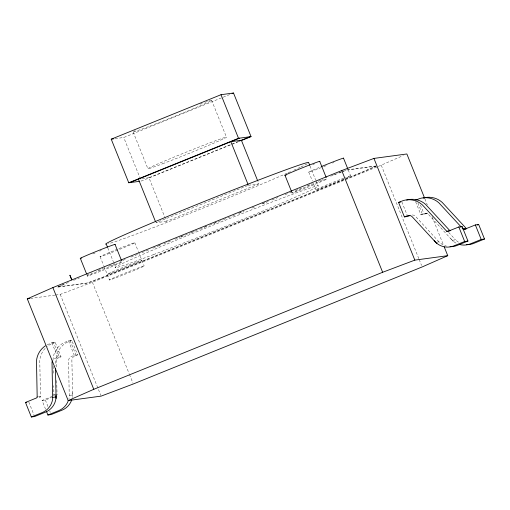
<?xml version="1.0" encoding="UTF-8"?>
<svg xmlns="http://www.w3.org/2000/svg" width="510" height="510" viewBox="0 0 510 510"><rect width="100%" height="100%" fill="white"/><g stroke="black" fill="none" stroke-linecap="round" stroke-linejoin="round"><path stroke-width="0.38" stroke-dasharray="2.55 1.91" d="M53.014 360.168L53.046 359.072A20.228 20.113 82.3 0 1 63.724 342.79L68.455 340.788L71.744 340.342L77.59 354.871L74.702 356.044A4.539 4.513 82.3 0 0 71.878 360.347L72.662 396.582M77.59 354.871L74.294 355.317L71.406 356.49A4.539 4.513 82.3 0 0 68.589 360.793L69.245 396.812A17.098 16.996 82.3 0 1 68.933 398.61M56.769 395.18A1.409 1.396 82.3 0 0 57.018 394.638L57.044 394.491M39.238 397.774L39.755 397.532A1.409 1.396 82.3 0 0 40.456 396.608L38.505 396.729M47.156 344.766L51.892 342.758L55.182 342.312L61.021 356.847L58.134 358.014A4.539 4.513 82.3 0 0 55.316 362.317L55.386 365.479M346.908 177.639L346.921 177.633A18.793 0.491 -21.9 0 0 345.474 177.505M58.542 286.614L60.671 285.676M61.385 285.358L64.942 283.796M57.828 286.926L69.997 281.813M58.612 286.818L87.465 282.923L103.555 276.853L363.534 171.519L376.329 165.89M57.91 287.13L87.548 283.126L103.638 277.058L363.617 171.723L375.704 166.407M378.324 166.419L403.308 155.531M115.145 138.65L123.745 137.49L222.462 97.493M223.201 97.193L230.565 94.21M238.451 141.442L148.945 177.703L166.47 221.295L258.908 183.849L258.015 181.63M238.495 141.691L141.27 181.082L123.745 137.49M247.637 185.563L155.932 222.717L166.47 221.295M158.757 245.59L160.962 244.698M180.789 236.665L184.461 235.174M191.805 232.203L194.01 231.31M204.287 227.141L206.493 226.249M213.837 223.272L216.042 222.379M238.808 213.161L241.007 212.268M262.306 203.637L264.512 202.744M73.644 280.309L79.522 277.931M86.866 274.954L92.004 272.869M97.882 270.491L103.02 268.407M108.898 266.029L114.036 263.944M119.914 261.566L122.119 260.674M122.853 260.374L126.525 258.882M130.93 257.097L137.541 254.42M141.946 252.635L148.557 249.957M152.962 248.172L161.039 244.902M163.978 243.71L172.055 240.44M174.994 239.247L180.138 237.163M180.871 236.869L189.682 233.299M190.415 233L194.087 231.514M194.826 231.215L199.231 229.43M199.965 229.13L203.637 227.645M204.37 227.345L206.576 226.453M209.514 225.261L213.186 223.775M213.919 223.476L217.591 221.99M218.325 221.691L222.73 219.906M223.463 219.612L227.135 218.121M227.874 217.827L232.279 216.042M233.013 215.743L235.218 214.85M238.89 213.365L244.029 211.28M252.106 208.003L254.311 207.111M262.389 203.841L265.327 202.648M266.061 202.355L268.266 201.463M271.938 199.971L277.81 197.593M285.154 194.616L288.826 193.131M289.565 192.831L291.765 191.938M295.437 190.453L301.314 188.069M307.186 185.691L312.33 183.606M318.202 181.228L323.346 179.144M55.52 295.041L60.225 294.404L92.406 282.26L377.585 166.719M55.182 342.312L50.452 344.32A20.228 20.113 82.3 0 0 47.079 346.564M71.744 340.342L67.014 342.35A20.228 20.113 82.3 0 0 56.342 358.632L56.482 368.851M61.021 356.847L57.732 357.287L54.844 358.46A4.539 4.513 82.3 0 0 53.034 359.799M415.682 201.801L420.935 214.876L423.823 213.709A4.539 4.513 82.3 0 1 428.833 214.837L453.32 241.472M420.935 214.876L424.231 214.436L427.119 213.263A4.539 4.513 82.3 0 1 428.438 212.951L424.696 213.454M45.569 409.198L42.062 400.484L52.511 396.251M42.062 400.484L45.358 400.038L51.625 397.5M333.534 174.86L335.727 174.031M338.653 172.928L340.846 172.099M341.579 171.825L345.965 170.168M330.69 176.167L342.389 171.749M343.122 171.475L346.781 170.098L376.412 166.094M142.175 178.621L149.934 177.569M346.698 169.894L375.551 165.999M248.37 185.27L258.908 183.849M437.006 242.142L438.982 241.874L440.015 242.817A17.098 16.996 82.3 0 0 446.441 246.113M452.23 240.286L455.519 239.84L456.552 240.784A17.098 16.996 82.3 0 0 459.057 242.492M30.434 298.426L54.736 295.15M51.988 343.007L53.639 342.784L59.479 357.319M38.499 396.844L40.475 396.576L39.774 360.602A20.228 20.113 82.3 0 1 45.581 347.928M55.067 394.759L53.728 395.084A1.409 1.396 82.3 0 1 53.563 395.499M55.061 394.874L53.748 395.052L53.544 385.681M69.334 395.409L72.63 394.969M448.666 232.388L455.519 239.84M438.982 241.874L415.586 216.431A4.539 4.513 82.3 0 0 411.901 214.984M450.712 238.635L453.262 241.23A17.098 16.996 82.3 0 0 456.297 243.225M424.938 198.932L427.31 204.829M432.053 216.623L443.604 245.367M420.431 204.988L424.231 214.436M417.913 203.031L422.586 214.653M401.848 201.934L407.107 215.016M381.27 165.227L418.901 258.838M419.201 259.571L421.566 265.468M348.222 169.887L350.587 175.772M309.997 165.986L315.594 179.915M315.894 180.642L317.953 185.774M308.83 172.176L312.375 180.993M313.554 183.931L315.919 189.816M291.535 191.556L292.128 193.022M211.599 100.202L226.415 137.056M133.148 131.988L147.957 168.842M134.793 242.683L138.337 251.506M138.631 252.24L144.139 265.933M107.795 247.911L113.392 261.834M113.685 262.567L115.744 267.699M100.126 256.728L103.67 265.551M103.97 266.284L109.471 279.977M92.406 282.26L129.145 373.658M129.444 374.397L132.995 383.239M86.859 274.59L87.452 276.063M60.225 294.404L100.821 395.39M70.099 340.565L75.945 355.094M68.455 340.788L74.294 355.317M51.892 342.758L57.732 357.287M45.358 400.038L47.985 406.578M49.738 410.933L50.324 412.386M28.796 402.007L34.049 415.089M72.579 392.725L72.541 396.366A17.098 16.996 82.3 0 1 72.356 397.57M56.731 380.556L57.037 394.606M53.123 366.174L53.289 373.977M307.243 163.793A109.669 2.869 -21.9 0 1 300.741 167.031M300.18 167.299A109.669 2.869 -21.9 0 1 293.543 170.34M290.413 171.736A109.669 2.869 -21.9 0 1 287.92 172.845M287.06 173.221A109.669 2.869 -21.9 0 1 185.111 215.265A109.669 2.869 -21.9 0 1 108.337 243.786M333.935 162.505A18.793 0.491 -21.9 0 1 332.552 163.079M326.183 165.673A18.793 0.491 -21.9 0 1 323.582 166.713M321.357 167.592A18.793 0.491 -21.9 0 1 308.735 172.176A18.793 0.491 -21.9 0 1 319.757 167.229M343.638 179.048A18.793 0.491 -21.9 0 1 320.203 188.388A18.793 0.491 -21.9 0 1 320.605 187.508A18.793 0.491 -21.9 0 1 344.11 178.016M101.165 250.518A18.793 0.491 -21.9 0 1 99.667 251.13M95.115 252.96A18.793 0.491 -21.9 0 1 92.157 254.127M314.785 163.748A18.8 0.491 -21.9 0 1 312.713 164.634M117.434 249.186A18.8 0.491 -21.9 0 0 100.986 256.147A18.8 0.491 -21.9 0 0 106.603 254.484L110.504 252.985A18.8 0.491 -21.9 0 0 132.409 243.971A18.8 0.491 -21.9 0 0 128.316 244.927L124.414 246.426A18.8 0.491 -21.9 0 0 118.09 248.925M204.963 102.332A42.553 1.116 -21.9 0 1 177.397 115.273A42.553 1.116 -21.9 0 1 135.22 130.617M200.041 104.129A42.553 1.116 -21.9 0 1 202.177 103.339M135.411 262.567L131.504 264.065A18.8 0.491 -21.9 0 0 109.599 273.079A18.8 0.491 -21.9 0 0 113.692 272.123L117.593 270.625A18.8 0.491 -21.9 0 0 139.504 261.611A18.8 0.491 -21.9 0 0 135.411 262.567M153.51 254.598A109.669 2.869 -21.9 0 0 317.494 186.768A109.669 2.869 -21.9 0 0 179.552 238.839A109.669 2.869 -21.9 0 0 153.51 254.598M93.923 273.819A18.793 0.491 -21.9 0 0 122.03 262.191A18.793 0.491 -21.9 0 0 98.392 271.11A18.793 0.491 -21.9 0 0 93.923 273.819M298.567 190.791A18.8 0.491 -21.9 0 0 326.706 179.157A18.8 0.491 -21.9 0 0 303.112 188.056A18.8 0.491 -21.9 0 0 298.567 190.791M115.948 277.733A18.8 0.491 -21.9 0 0 144.056 266.105A18.8 0.491 -21.9 0 0 120.411 275.03A18.8 0.491 -21.9 0 0 115.948 277.733M162.613 163.761A42.553 1.116 -21.9 0 0 226.236 137.439A42.553 1.116 -21.9 0 0 172.718 157.641A42.553 1.116 -21.9 0 0 162.613 163.761"/><path stroke-width="0.76" d="M52.345 360.978A4.539 4.513 82.3 0 0 52.02 362.763L52.683 398.782A17.098 16.996 82.3 0 1 42.177 412.596L31.339 416.982L25.5 402.454L36.459 397.978A1.409 1.396 82.3 0 0 37.16 397.054L37.185 396.907M444.197 246.84L447.754 255.682L422.159 266.947L133.295 383.979L101.114 396.123L68.187 400.567L27.298 298.847L52.893 287.589L341.757 170.557L373.938 158.412L406.865 153.969L424.645 198.192M68.187 400.567L93.783 389.308L382.647 272.276L414.828 260.125L447.754 255.682M139.734 181.292L128.756 182.771L111.231 139.179L221.002 94.707L233.516 93.018L251.041 136.61L241.447 140.499M232.044 93.611L233.516 93.018M128.756 182.771L238.527 138.299L251.041 136.61M129.744 182.637L239.515 138.165M239.184 141.149L250.053 136.744M69.908 275.272L71.821 279.939L69.94 275.26M409.855 215.59L407.688 216.469L404.398 216.909L398.559 202.381L403.353 200.526A20.228 20.113 82.3 0 1 422.293 204.81L446.664 231.196M415.746 200.086L419.889 198.492A20.228 20.113 82.3 0 1 438.829 202.776L461.091 226.867M404.398 216.909L407.286 215.743A4.539 4.513 82.3 0 1 412.29 216.871L436.783 243.506M450.024 246.661A17.098 16.996 82.3 0 0 457.126 245.444L467.963 241.051L462.117 226.523L458.828 226.969L447.844 231.381A1.409 1.396 82.3 0 1 446.696 231.208L449.992 230.762M460.728 227.084L462.117 226.523M466.567 244.628A17.098 16.996 82.3 0 0 473.669 243.41L484.5 239.018L478.661 224.489L475.365 224.929L464.387 229.347A1.409 1.396 82.3 0 1 463.239 229.175L466.529 228.729M477.264 225.05L478.661 224.489M467.963 241.051L464.667 241.498L453.836 245.884A17.098 16.996 82.3 0 1 436.719 243.264L434.169 240.669M46.448 411.379L47.908 415.012L58.739 410.626A17.098 16.996 82.3 0 0 68.436 400.363M484.5 239.018L481.204 239.464L470.373 243.85A17.098 16.996 82.3 0 1 459.688 244.526M111.231 139.179L113.577 138.86M398.559 202.381L400.535 202.113M27.298 298.847L29.65 298.535M52.772 397.386L56.062 396.939M25.5 402.454L26.82 402.275M31.339 416.982L34.635 416.536L45.466 412.15A17.098 16.996 82.3 0 0 55.972 398.335L56.017 394.695M47.908 415.012L51.198 414.566L62.029 410.18A17.098 16.996 82.3 0 0 71.731 399.916M462.143 228.015L463.201 229.162L466.497 228.716L442.125 202.33A20.228 20.113 82.3 0 0 423.179 198.052M449.954 230.749L425.582 204.37A20.228 20.113 82.3 0 0 406.642 200.086M475.365 224.929L481.204 239.464M458.828 226.969L464.667 241.498M373.938 158.412L414.828 260.125M343.491 158.132L347.629 168.421M341.757 170.557L382.647 272.276M319.706 161.339L326.209 177.512M309.704 165.253L308.524 162.32A109.669 2.869 -21.9 0 0 195.897 204.841A109.669 2.869 -21.9 0 0 106.316 244.245L107.495 247.178M285.033 175.383L291.535 191.556M257.722 180.891L241.383 140.256L230.851 141.678L248.077 184.531M221.002 94.707L238.527 138.299M138.414 179.125L155.34 221.244M115.024 244.373L121.527 260.546M80.363 258.417L86.566 273.857M52.893 287.589L93.783 389.308M55.45 368.634L56.1 398.552M37.179 397.022L36.484 361.048A20.228 20.113 82.3 0 1 45.415 345.799M321.204 166.636A18.793 0.491 -21.9 0 1 343.415 158.298M81.466 258.111A18.793 0.491 -21.9 0 1 95.727 251.659A18.793 0.491 -21.9 0 1 114.941 244.545M286.123 175.083A18.8 0.491 -21.9 0 1 300.441 168.606A18.8 0.491 -21.9 0 1 319.617 161.517"/></g></svg>
